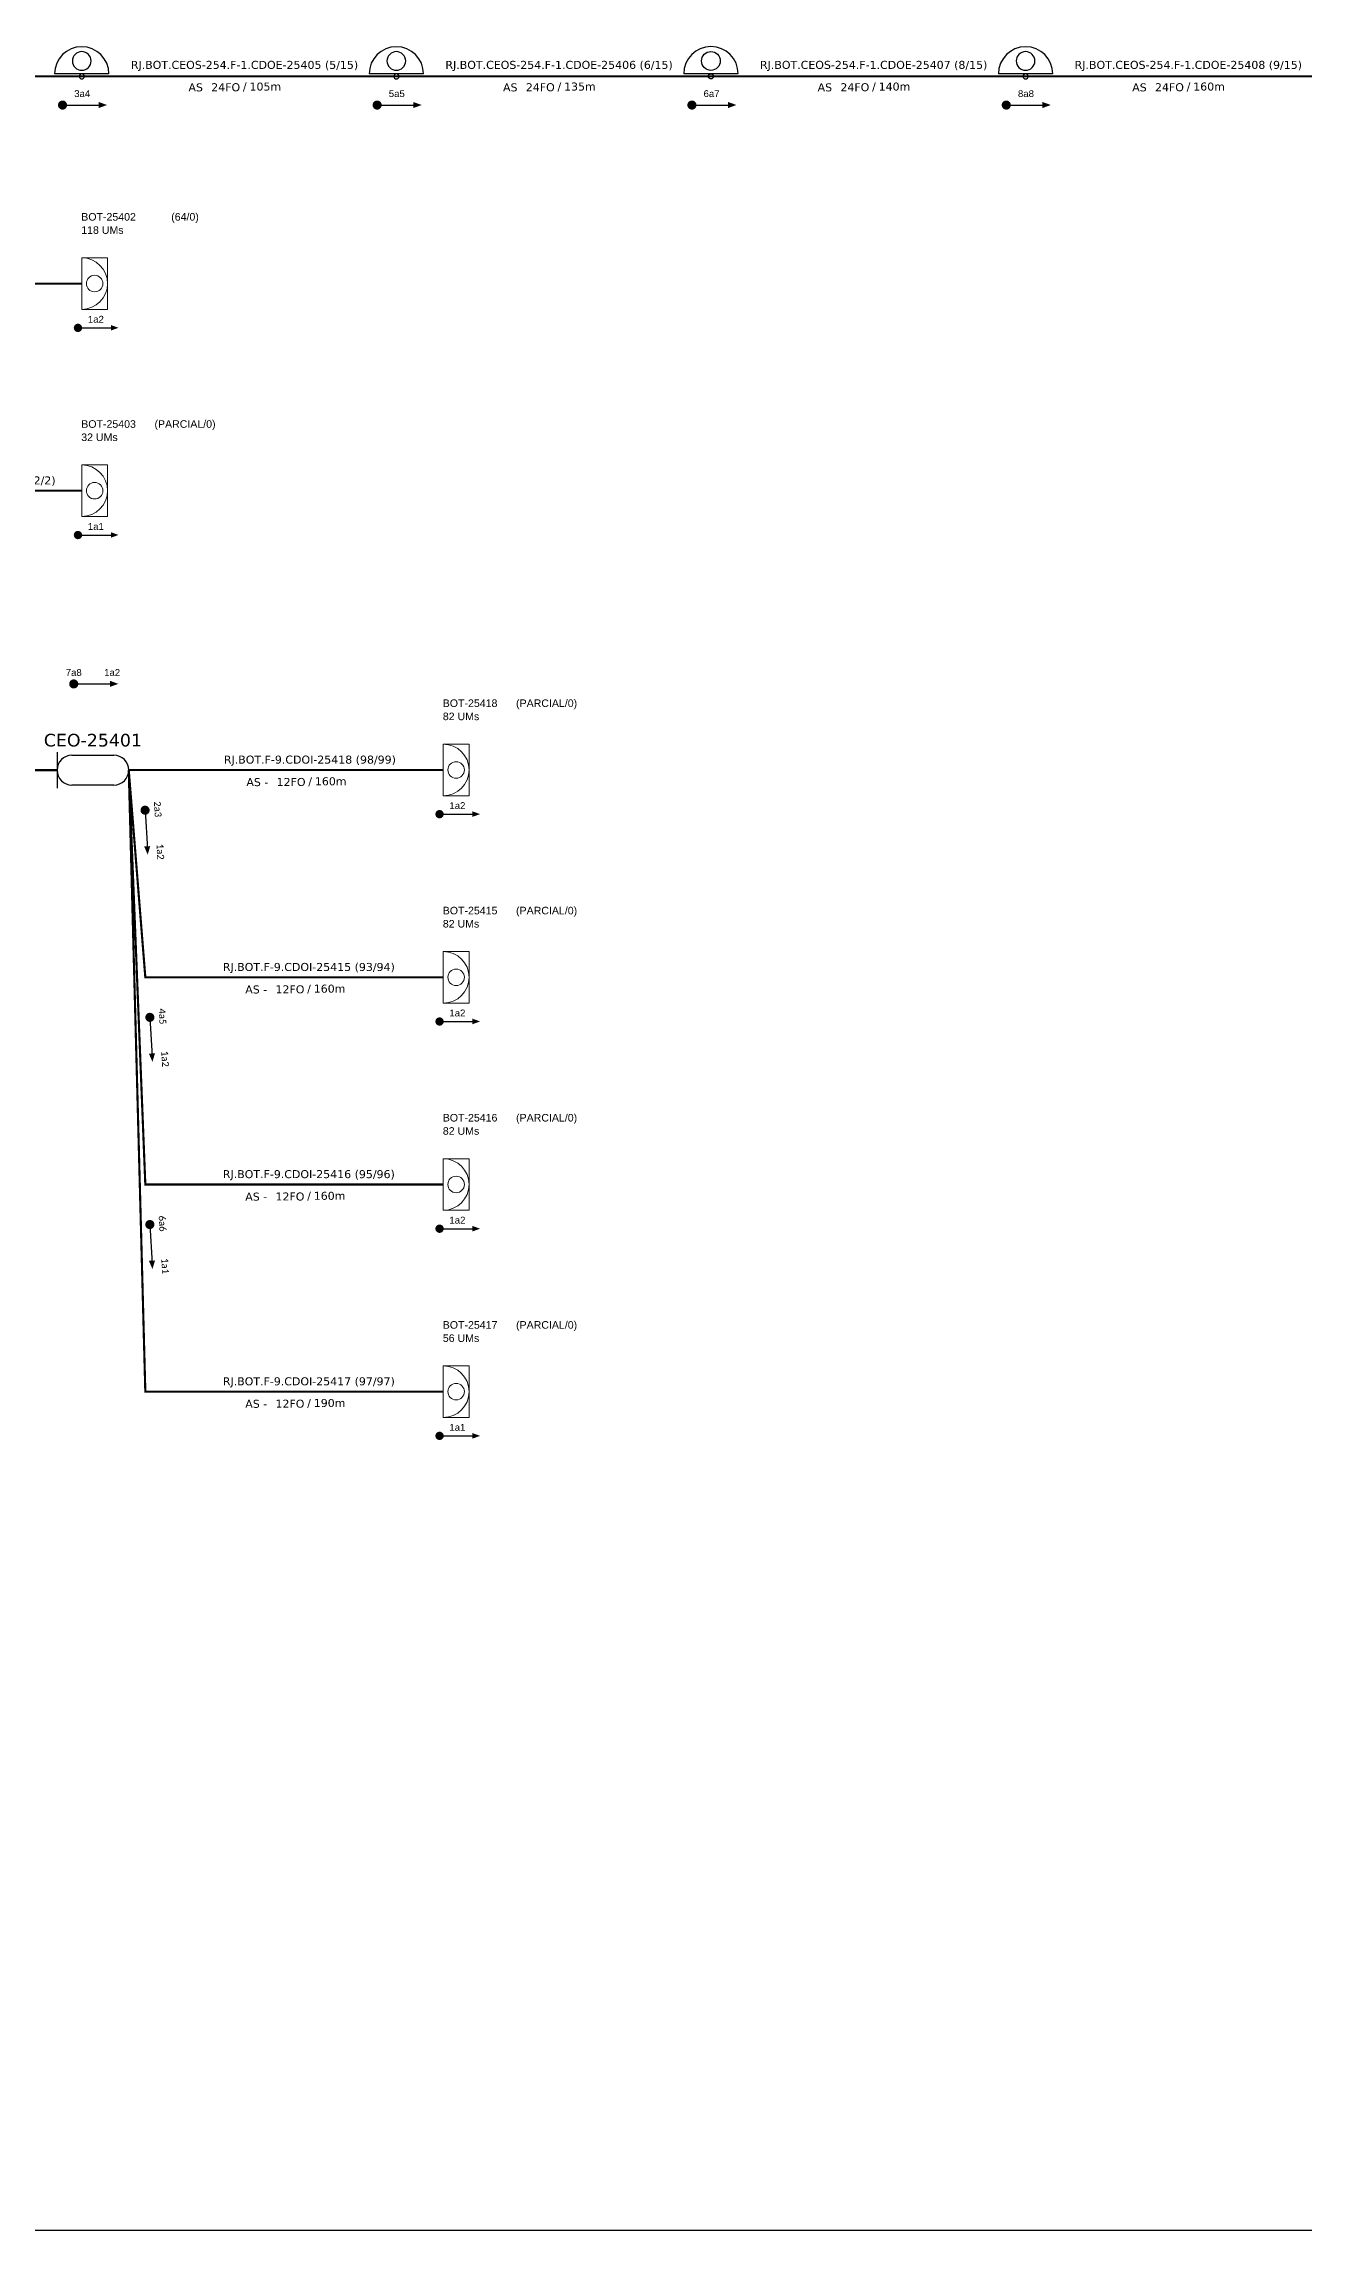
# Model space of a CAD drawing. Header units: metres. Extents: x -357 to 1409, y -312 to 282.
# Drawn here: x 792.6 to 992.5, y -311.8 to 35.2 of the extents above; entities that cross this region are included whole.
import ezdxf
from ezdxf.enums import TextEntityAlignment as Align

# ---------------------------------------------------------------- set-up
doc = ezdxf.new("R2010")
doc.units = ezdxf.units.M
for name, color, linetype, lineweight in [("20.0-LEGENDA DOS CDO'S", 1, 'Continuous', 0), ('20.1-CDO_INTERIOR', 1, 'Continuous', 0), ('40.1-ETIQUETAS', 1, 'Continuous', 20)]:
    doc.layers.add(name, color=color, linetype=linetype, lineweight=lineweight)
for name, color, linetype in [('20.5-CEO', 1, 'Continuous'), ('CAP a instalar', 1, 'Continuous'), ('SETA', 7, 'Continuous')]:
    doc.layers.add(name, color=color, linetype=linetype)
doc.styles.add('ARIAL', font='arial.ttf')
doc.styles.add('siredit', font='verdana.ttf')
doc.styles.get("Standard").update_dxf_attribs({"font": 'arial.ttf'})
doc.linetypes.add('FENCELINE1', pattern='A,0.25,-0.1,[133,ltypeshp.shx,S=0.1,R=0,X=-0.1,Y=0],-0.1,1', length=1.45)

# ---------------------------------------------------------------- blocks, each defined once
blk = doc.blocks.new('CDOI_INT')
at = {"layer": '20.1-CDO_INTERIOR', "color": 0, "lineweight": 18}
blk.add_lwpolyline([(4.25, -4.25), (4.25, 4.25), (0, 4.25), (0, -4.25)], close=True, dxfattribs=at)
blk.add_circle((2.12, 0), 1.36, dxfattribs=at)
blk.add_arc((0, 0), 4.25, 270, 90, dxfattribs=at)
at = {"layer": "20.0-LEGENDA DOS CDO'S", "color": 0, "style": 'ARIAL'}
for tag, p in [('CDO_N', (-0.08, 10.38)), ('SPLITER_1', (21.18, 10.38)), ('SAP', (-0.08, 6.23)), ('SURVEY', (-0.08, 8.2)), ('SPLITER_2', (21.19, 8.68)), ('1:XX', (5.94, -2.22)), ('UMS', (5.94, -4.24))]:
    blk.add_attdef(tag, p, '', height=1.36, dxfattribs=at)
blk.add_attdef('FIBRAS_UTILIZADAS', text='', height=1.36, dxfattribs=at).set_placement((15.34, 10.38), align=Align.CENTER)
blk = doc.blocks.new('ETIQUETA_RS5F')
at = {"layer": '40.1-ETIQUETAS', "color": 0, "style": 'siredit'}
blk.add_text('/', height=1.5, dxfattribs=at).set_placement((1.58, -1.95), align=Align.MIDDLE_RIGHT)
for tag, p in [('ETIQUETA_R_PRIMARIA', (1.21, 4.1)), ('ETIQUETA_R_SECUNDARIA', (1.21, 2.1)), ('F_ATIVAS/F_MORTAS', (1.14, -4.24))]:
    blk.add_attdef(tag, text='', height=1.5, dxfattribs=at).set_placement(p, align=Align.MIDDLE_CENTER)
for tag, p in [('TIPO_CABO', (-6.58, -2.12)), ('CAP_CABO', (0.4, -2.09))]:
    blk.add_attdef(tag, text='', height=1.5, dxfattribs=at).set_placement(p, align=Align.MIDDLE_RIGHT)
blk.add_attdef('METROS', text='', height=1.5, dxfattribs=at).set_placement((2.14, -1.95), align=Align.MIDDLE_LEFT)
for tag, p in [('FUSÃO_1', (0.85, -8.39)), ('FUSÃO_2', (0.85, -10.6)), ('FUSÃO_3', (0.85, -12.93)), ('FUSÃO_4', (0.85, -15.14)), ('FUSÃO_5', (0.85, -17.16))]:
    blk.add_attdef(tag, text='', height=1.5, dxfattribs=at).set_placement(p, align=Align.CENTER)

msp = doc.modelspace()

# ---------------------------------------------------------------- linework, layer by layer
at = {"color": 8}
for p, q in [((802.91, 30.45), (794.28, 30.45)), ((852.84, 30.45), (844.21, 30.45)), ((952.7, 30.45), (944.07, 30.45))]:
    msp.add_line(p, q, dxfattribs=at)
at = {"color": 7}
msp.add_line((902.77, 30.45), (894.14, 30.45), dxfattribs=at)
msp.add_lwpolyline([(568.02, -311.79), (1409.02, -311.79), (1409.02, 282.21), (568.02, 282.21)], close=True, dxfattribs=at)
at = {"color": 7, "const_width": 0.339}
msp.add_lwpolyline([(798.59, 30.05), (748.67, 30.05)], dxfattribs=at)
for points, const_width in [([(795.18, 25.5, 1), (795.9, 25.5, 1)], 0.726), ([(845.11, 25.5, 1), (845.83, 25.5, 1)], 0.726), ([(895.07, 25.5, 1), (895.79, 25.5, 1)], 0.726), ([(944.97, 25.5, 1), (945.69, 25.5, 1)], 0.726), ([(797.66, -9.86, 1), (798.32, -9.86, 1)], 0.66), ([(797.66, -9.86, 1), (798.32, -9.86, 1)], 0.66), ([(797.66, -42.74, 1), (798.32, -42.74, 1)], 0.66), ([(797.66, -42.74, 1), (798.32, -42.74, 1)], 0.66), ([(796.96, -66.37, 1), (797.68, -66.37, 1)], 0.726), ([(808.62, -86.05, 1), (808.66, -86.77, 1)], 0.726), ([(855.05, -87.04, 1), (855.71, -87.04, 1)], 0.66), ([(855.05, -87.04, 1), (855.71, -87.04, 1)], 0.66), ([(809.38, -118.93, 1), (809.42, -119.65, 1)], 0.726), ([(855.05, -119.95, 1), (855.71, -119.95, 1)], 0.66), ([(855.05, -119.95, 1), (855.71, -119.95, 1)], 0.66), ([(809.38, -151.81, 1), (809.42, -152.53, 1)], 0.726), ([(855.05, -152.83, 1), (855.71, -152.83, 1)], 0.66), ([(855.05, -152.83, 1), (855.71, -152.83, 1)], 0.66), ([(855.05, -185.71, 1), (855.71, -185.71, 1)], 0.66), ([(855.05, -185.71, 1), (855.71, -185.71, 1)], 0.66)]:
    msp.add_lwpolyline(points, format="xyb", close=True, dxfattribs=dict(const_width=const_width))
at = {"color": 7}
for centre, radius in [((898.45, 32.5), 1.49), ((898.46, 30.05), 0.4)]:
    msp.add_circle(centre, radius, dxfattribs=at)
msp.add_arc((898.45, 30.45), 4.32, 0, 180, dxfattribs=at)
at = {"color": 8}
for centre, major_axis, start_param, end_param in [((798.59, 30.45), (-3.05, 3.05), 3.926991, 7.068583), ((848.52, 30.45), (-3.05, 3.05), 3.926991, 7.068583), ((948.39, 30.45), (-3.05, 3.05), 3.926991, 7.068583), ((798.59, 32.5), (1.05, 1.05), 5.497787, 11.780972), ((848.52, 32.5), (1.05, 1.05), 5.497787, 11.780972), ((948.39, 32.5), (1.05, 1.05), 5.497787, 11.780972), ((798.6, 30.05), (-0.283, 0.283), 3.926991, 10.210176), ((848.53, 30.05), (-0.283, 0.283), 3.926991, 10.210176), ((948.39, 30.05), (-0.283, 0.283), 3.926991, 10.210176)]:
    msp.add_ellipse(centre, major_axis=major_axis, ratio=1, start_param=start_param, end_param=end_param, dxfattribs=at)
at = {"layer": '20.5-CEO', "color": 7}
for p, q in [((797.04, -77.68), (803.68, -77.68)), ((803.68, -82.42), (797.04, -82.42))]:
    msp.add_line(p, q, dxfattribs=at)
msp.add_lwpolyline([(794.67, -77.19), (794.67, -82.9)], dxfattribs=at)
for centre, start, end in [((797.04, -80.05), 90, 270), ((803.68, -80.05), 270, 90)]:
    msp.add_arc(centre, 2.37, start, end, dxfattribs=at)
at = {"layer": 'CAP a instalar', "color": 8, "linetype": 'FENCELINE1', "ltscale": 7, "const_width": 0.339}
for points in [[(798.59, -35.71), (751.29, -35.71), (748.66, 30.05)], [(855.97, -178.69), (808.68, -178.69), (806.05, -80.01)], [(855.97, -80.02), (806.05, -80.02), (806.05, -80.02)], [(855.97, -112.93), (808.68, -112.93), (806.05, -80.05)], [(855.97, -145.81), (808.68, -145.81), (806.05, -80.05)]]:
    msp.add_lwpolyline(points, dxfattribs=at)
at = {"layer": 'CAP a instalar', "color": 1, "linetype": 'FENCELINE1', "ltscale": 7, "const_width": 0.339}
msp.add_lwpolyline([(798.59, -2.83), (751.29, -2.83), (748.67, 30.05)], dxfattribs=at)
at = {"layer": 'CAP a instalar', "color": 7, "linetype": 'FENCELINE1', "ltscale": 7, "const_width": 0.339}
for points in [[(848.52, 30.05), (798.6, 30.05)], [(898.45, 30.05), (848.53, 30.05)], [(948.39, 30.05), (898.46, 30.05)], [(998.32, 30.05), (948.39, 30.05)], [(794.67, -80.05), (748.67, -80.05)]]:
    msp.add_lwpolyline(points, dxfattribs=at)
at = {"layer": 'SETA'}
for points in [[(795.54, 25.5), (801.78, 25.5)], [(845.47, 25.5), (851.71, 25.5)], [(895.43, 25.5), (901.67, 25.5)], [(945.33, 25.5), (951.57, 25.5)], [(797.99, -9.86), (803.66, -9.86)], [(797.99, -9.86), (803.66, -9.86)], [(797.99, -42.74), (803.66, -42.74)], [(797.99, -42.74), (803.66, -42.74)], [(797.32, -66.37), (803.56, -66.37)], [(808.64, -86.41), (809, -92.64)], [(855.38, -87.04), (861.05, -87.04)], [(855.38, -87.04), (861.05, -87.04)], [(809.4, -119.29), (809.76, -125.52)], [(855.38, -119.95), (861.05, -119.95)], [(855.38, -119.95), (861.05, -119.95)], [(809.4, -152.17), (809.76, -158.4)], [(855.38, -152.83), (861.05, -152.83)], [(855.38, -152.83), (861.05, -152.83)], [(855.38, -185.71), (861.05, -185.71)], [(855.38, -185.71), (861.05, -185.71)]]:
    msp.add_lwpolyline(points, dxfattribs=at)
for points in [[(801.28, 25.99), (802.61, 25.51), (801.28, 25.03)], [(851.21, 25.99), (852.54, 25.51), (851.21, 25.03)], [(901.17, 25.99), (902.5, 25.51), (901.17, 25.03)], [(951.07, 25.99), (952.4, 25.51), (951.07, 25.03)], [(803.21, -9.41), (804.42, -9.85), (803.21, -10.29)], [(803.21, -9.41), (804.42, -9.85), (803.21, -10.29)], [(803.21, -42.29), (804.42, -42.73), (803.21, -43.17)], [(803.21, -42.29), (804.42, -42.73), (803.21, -43.17)], [(803.06, -65.87), (804.39, -66.36), (803.06, -66.84)], [(860.6, -86.59), (861.81, -87.03), (860.6, -87.47)], [(860.6, -86.59), (861.81, -87.03), (860.6, -87.47)], [(809.46, -92.11), (809.06, -93.47), (808.5, -92.17)], [(860.6, -119.5), (861.81, -119.94), (860.6, -120.38)], [(860.6, -119.5), (861.81, -119.94), (860.6, -120.38)], [(810.22, -124.99), (809.81, -126.35), (809.25, -125.05)], [(860.6, -152.39), (861.81, -152.83), (860.6, -153.27)], [(860.6, -152.39), (861.81, -152.83), (860.6, -153.27)], [(810.22, -157.87), (809.81, -159.23), (809.25, -157.93)], [(860.6, -185.27), (861.81, -185.71), (860.6, -186.15)], [(860.6, -185.27), (861.81, -185.71), (860.6, -186.15)]]:
    msp.add_solid(points, dxfattribs=at)

# ---------------------------------------------------------------- block references
at = {"color": 7}
ref = msp.add_blockref('ETIQUETA_RS5F', (823.42, 30.1), dxfattribs=dict(at, xscale=0.8468063891091732, yscale=0.8468063891091732, zscale=0.8468063891091732))
ref.add_attrib('ETIQUETA_R_SECUNDARIA', 'RJ.BOT.CEOS-254.F-1.CDOE-25405 (5/15)', dxfattribs={"layer": '40.1-ETIQUETAS', "color": 0, "height": 1.2702, "style": 'siredit'}).set_placement((824.42, 31.88), align=Align.MIDDLE_CENTER)
ref.add_attrib('TIPO_CABO', 'AS', dxfattribs={"layer": '40.1-ETIQUETAS', "color": 0, "height": 1.27, "style": 'siredit'}).set_placement((817.82, 28.31), align=Align.MIDDLE_RIGHT)
ref.add_attrib('CAP_CABO', '24FO', dxfattribs={"layer": '40.1-ETIQUETAS', "color": 0, "height": 1.27, "style": 'siredit'}).set_placement((823.73, 28.33), align=Align.MIDDLE_RIGHT)
ref.add_attrib('METROS', '105m', dxfattribs={"layer": '40.1-ETIQUETAS', "color": 0, "height": 1.27, "style": 'siredit'}).set_placement((825.21, 28.44), align=Align.MIDDLE_LEFT)
ref = msp.add_blockref('ETIQUETA_RS5F', (873.35, 30.1), dxfattribs=dict(at, xscale=0.8468063891091732, yscale=0.8468063891091732, zscale=0.8468063891091732))
ref.add_attrib('ETIQUETA_R_SECUNDARIA', 'RJ.BOT.CEOS-254.F-1.CDOE-25406 (6/15)', dxfattribs={"layer": '40.1-ETIQUETAS', "color": 0, "height": 1.2702, "style": 'siredit'}).set_placement((874.35, 31.88), align=Align.MIDDLE_CENTER)
ref.add_attrib('TIPO_CABO', 'AS', dxfattribs={"layer": '40.1-ETIQUETAS', "color": 0, "height": 1.27, "style": 'siredit'}).set_placement((867.75, 28.31), align=Align.MIDDLE_RIGHT)
ref.add_attrib('CAP_CABO', '24FO', dxfattribs={"layer": '40.1-ETIQUETAS', "color": 0, "height": 1.27, "style": 'siredit'}).set_placement((873.66, 28.33), align=Align.MIDDLE_RIGHT)
ref.add_attrib('METROS', '135m', dxfattribs={"layer": '40.1-ETIQUETAS', "color": 0, "height": 1.27, "style": 'siredit'}).set_placement((875.14, 28.44), align=Align.MIDDLE_LEFT)
ref = msp.add_blockref('ETIQUETA_RS5F', (923.28, 30.1), dxfattribs=dict(at, xscale=0.8468063891091732, yscale=0.8468063891091732, zscale=0.8468063891091732))
ref.add_attrib('ETIQUETA_R_SECUNDARIA', 'RJ.BOT.CEOS-254.F-1.CDOE-25407 (8/15)', dxfattribs={"layer": '40.1-ETIQUETAS', "color": 0, "height": 1.2702, "style": 'siredit'}).set_placement((924.28, 31.88), align=Align.MIDDLE_CENTER)
ref.add_attrib('TIPO_CABO', 'AS', dxfattribs={"layer": '40.1-ETIQUETAS', "color": 0, "height": 1.27, "style": 'siredit'}).set_placement((917.68, 28.31), align=Align.MIDDLE_RIGHT)
ref.add_attrib('CAP_CABO', '24FO', dxfattribs={"layer": '40.1-ETIQUETAS', "color": 0, "height": 1.27, "style": 'siredit'}).set_placement((923.59, 28.33), align=Align.MIDDLE_RIGHT)
ref.add_attrib('METROS', '140m', dxfattribs={"layer": '40.1-ETIQUETAS', "color": 0, "height": 1.27, "style": 'siredit'}).set_placement((925.07, 28.44), align=Align.MIDDLE_LEFT)
ref = msp.add_blockref('ETIQUETA_RS5F', (973.21, 30.1), dxfattribs=dict(at, xscale=0.8468063891091732, yscale=0.8468063891091732, zscale=0.8468063891091732))
ref.add_attrib('ETIQUETA_R_SECUNDARIA', 'RJ.BOT.CEOS-254.F-1.CDOE-25408 (9/15)', dxfattribs={"layer": '40.1-ETIQUETAS', "color": 0, "height": 1.2702, "style": 'siredit'}).set_placement((974.22, 31.88), align=Align.MIDDLE_CENTER)
ref.add_attrib('TIPO_CABO', 'AS', dxfattribs={"layer": '40.1-ETIQUETAS', "color": 0, "height": 1.27, "style": 'siredit'}).set_placement((967.61, 28.31), align=Align.MIDDLE_RIGHT)
ref.add_attrib('CAP_CABO', '24FO', dxfattribs={"layer": '40.1-ETIQUETAS', "color": 0, "height": 1.27, "style": 'siredit'}).set_placement((973.52, 28.33), align=Align.MIDDLE_RIGHT)
ref.add_attrib('METROS', '160m', dxfattribs={"layer": '40.1-ETIQUETAS', "color": 0, "height": 1.27, "style": 'siredit'}).set_placement((975, 28.44), align=Align.MIDDLE_LEFT)
at = {"layer": '20.1-CDO_INTERIOR', "color": 1, "ltscale": 11}
ref = msp.add_blockref('CDOI_INT', (798.59, -2.83), dxfattribs=dict(at, xscale=0.9626096739481429, yscale=0.9626096739481429, zscale=0.9626096739481429))
ref.add_attrib('CDO_N', 'BOT-25402', (798.51, 7.16), dxfattribs={"layer": "20.0-LEGENDA DOS CDO'S", "color": 0, "height": 1.201, "style": 'ARIAL'})
ref.add_attrib('FIBRAS_UTILIZADAS', '       (64/0)', dxfattribs={"layer": "20.0-LEGENDA DOS CDO'S", "color": 0, "height": 1.2012, "style": 'ARIAL'}).set_placement((813.35, 7.16), align=Align.CENTER)
ref.add_attrib('SURVEY', '118 UMs', (798.51, 5.06), dxfattribs={"layer": "20.0-LEGENDA DOS CDO'S", "color": 0, "height": 1.201, "style": 'ARIAL'})
at = {"layer": '20.1-CDO_INTERIOR', "color": 8, "ltscale": 11}
ref = msp.add_blockref('CDOI_INT', (798.59, -35.71), dxfattribs=dict(at, xscale=0.9626096739481429, yscale=0.9626096739481429, zscale=0.9626096739481429))
ref.add_attrib('CDO_N', 'BOT-25403', (798.51, -25.72), dxfattribs={"layer": "20.0-LEGENDA DOS CDO'S", "color": 0, "height": 1.201, "style": 'ARIAL'})
ref.add_attrib('FIBRAS_UTILIZADAS', '       (PARCIAL/0)', dxfattribs={"layer": "20.0-LEGENDA DOS CDO'S", "color": 0, "height": 1.2012, "style": 'ARIAL'}).set_placement((813.35, -25.72), align=Align.CENTER)
ref.add_attrib('SURVEY', '32 UMs', (798.51, -27.82), dxfattribs={"layer": "20.0-LEGENDA DOS CDO'S", "color": 0, "height": 1.201, "style": 'ARIAL'})
ref = msp.add_blockref('CDOI_INT', (855.97, -80.02), dxfattribs=dict(at, xscale=0.9626096739481429, yscale=0.9626096739481429, zscale=0.9626096739481429))
ref.add_attrib('CDO_N', 'BOT-25418', (855.89, -70.03), dxfattribs={"layer": "20.0-LEGENDA DOS CDO'S", "color": 0, "height": 1.201, "style": 'ARIAL'})
ref.add_attrib('FIBRAS_UTILIZADAS', '       (PARCIAL/0)', dxfattribs={"layer": "20.0-LEGENDA DOS CDO'S", "color": 0, "height": 1.2012, "style": 'ARIAL'}).set_placement((870.74, -70.03), align=Align.CENTER)
ref.add_attrib('SURVEY', '82 UMs', (855.9, -72.12), dxfattribs={"layer": "20.0-LEGENDA DOS CDO'S", "color": 0, "height": 1.201, "style": 'ARIAL'})
ref = msp.add_blockref('CDOI_INT', (855.97, -112.93), dxfattribs=dict(at, xscale=0.9626096739481429, yscale=0.9626096739481429, zscale=0.9626096739481429))
ref.add_attrib('CDO_N', 'BOT-25415', (855.89, -102.94), dxfattribs={"layer": "20.0-LEGENDA DOS CDO'S", "color": 0, "height": 1.201, "style": 'ARIAL'})
ref.add_attrib('FIBRAS_UTILIZADAS', '       (PARCIAL/0)', dxfattribs={"layer": "20.0-LEGENDA DOS CDO'S", "color": 0, "height": 1.2012, "style": 'ARIAL'}).set_placement((870.74, -102.94), align=Align.CENTER)
ref.add_attrib('SURVEY', '82 UMs', (855.9, -105.03), dxfattribs={"layer": "20.0-LEGENDA DOS CDO'S", "color": 0, "height": 1.201, "style": 'ARIAL'})
ref = msp.add_blockref('CDOI_INT', (855.97, -145.81), dxfattribs=dict(at, xscale=0.9626096739481429, yscale=0.9626096739481429, zscale=0.9626096739481429))
ref.add_attrib('CDO_N', 'BOT-25416', (855.89, -135.82), dxfattribs={"layer": "20.0-LEGENDA DOS CDO'S", "color": 0, "height": 1.201, "style": 'ARIAL'})
ref.add_attrib('FIBRAS_UTILIZADAS', '       (PARCIAL/0)', dxfattribs={"layer": "20.0-LEGENDA DOS CDO'S", "color": 0, "height": 1.2012, "style": 'ARIAL'}).set_placement((870.74, -135.82), align=Align.CENTER)
ref.add_attrib('SURVEY', '82 UMs', (855.9, -137.92), dxfattribs={"layer": "20.0-LEGENDA DOS CDO'S", "color": 0, "height": 1.201, "style": 'ARIAL'})
ref = msp.add_blockref('CDOI_INT', (855.97, -178.69), dxfattribs=dict(at, xscale=0.9626096739481429, yscale=0.9626096739481429, zscale=0.9626096739481429))
ref.add_attrib('CDO_N', 'BOT-25417', (855.89, -168.7), dxfattribs={"layer": "20.0-LEGENDA DOS CDO'S", "color": 0, "height": 1.201, "style": 'ARIAL'})
ref.add_attrib('FIBRAS_UTILIZADAS', '       (PARCIAL/0)', dxfattribs={"layer": "20.0-LEGENDA DOS CDO'S", "color": 0, "height": 1.2012, "style": 'ARIAL'}).set_placement((870.74, -168.7), align=Align.CENTER)
ref.add_attrib('SURVEY', '56 UMs', (855.9, -170.8), dxfattribs={"layer": "20.0-LEGENDA DOS CDO'S", "color": 0, "height": 1.201, "style": 'ARIAL'})
at = {"layer": '40.1-ETIQUETAS', "color": 8}
ref = msp.add_blockref('ETIQUETA_RS5F', (776.24, -35.85), dxfattribs=dict(at, xscale=0.8468063891091732, yscale=0.8468063891091732, zscale=0.8468063891091732))
ref.add_attrib('ETIQUETA_R_SECUNDARIA', 'RJ.BOT.CEOS-254.F-1.CDOI-25403 (2/2)', dxfattribs={"color": 0, "height": 1.2702, "style": 'siredit'}).set_placement((777.24, -34.07), align=Align.MIDDLE_CENTER)
ref.add_attrib('TIPO_CABO', 'AS -', dxfattribs={"color": 0, "height": 1.27, "style": 'siredit'}).set_placement((770.63, -37.64), align=Align.MIDDLE_RIGHT)
ref.add_attrib('CAP_CABO', '12FO', dxfattribs={"color": 0, "height": 1.27, "style": 'siredit'}).set_placement((776.55, -37.63), align=Align.MIDDLE_RIGHT)
ref.add_attrib('METROS', '125m', dxfattribs={"color": 0, "height": 1.27, "style": 'siredit'}).set_placement((778.02, -37.51), align=Align.MIDDLE_LEFT)
ref = msp.add_blockref('ETIQUETA_RS5F', (833.8, -80.16), dxfattribs=dict(at, xscale=0.8468063891091732, yscale=0.8468063891091732, zscale=0.8468063891091732))
ref.add_attrib('ETIQUETA_R_SECUNDARIA', 'RJ.BOT.F-9.CDOI-25418 (98/99)', dxfattribs={"color": 0, "height": 1.2702, "style": 'siredit'}).set_placement((834.8, -78.38), align=Align.MIDDLE_CENTER)
ref.add_attrib('TIPO_CABO', 'AS -', dxfattribs={"color": 0, "height": 1.27, "style": 'siredit'}).set_placement((828.2, -81.95), align=Align.MIDDLE_RIGHT)
ref.add_attrib('CAP_CABO', '12FO', dxfattribs={"color": 0, "height": 1.27, "style": 'siredit'}).set_placement((834.11, -81.93), align=Align.MIDDLE_RIGHT)
ref.add_attrib('METROS', '160m', dxfattribs={"color": 0, "height": 1.27, "style": 'siredit'}).set_placement((835.59, -81.82), align=Align.MIDDLE_LEFT)
ref = msp.add_blockref('ETIQUETA_RS5F', (833.62, -113.07), dxfattribs=dict(at, xscale=0.8468063891091732, yscale=0.8468063891091732, zscale=0.8468063891091732))
ref.add_attrib('ETIQUETA_R_SECUNDARIA', 'RJ.BOT.F-9.CDOI-25415 (93/94)', dxfattribs={"color": 0, "height": 1.2702, "style": 'siredit'}).set_placement((834.63, -111.29), align=Align.MIDDLE_CENTER)
ref.add_attrib('TIPO_CABO', 'AS -', dxfattribs={"color": 0, "height": 1.27, "style": 'siredit'}).set_placement((828.02, -114.86), align=Align.MIDDLE_RIGHT)
ref.add_attrib('CAP_CABO', '12FO', dxfattribs={"color": 0, "height": 1.27, "style": 'siredit'}).set_placement((833.93, -114.84), align=Align.MIDDLE_RIGHT)
ref.add_attrib('METROS', '160m', dxfattribs={"color": 0, "height": 1.27, "style": 'siredit'}).set_placement((835.41, -114.73), align=Align.MIDDLE_LEFT)
ref = msp.add_blockref('ETIQUETA_RS5F', (833.62, -145.95), dxfattribs=dict(at, xscale=0.8468063891091732, yscale=0.8468063891091732, zscale=0.8468063891091732))
ref.add_attrib('ETIQUETA_R_SECUNDARIA', 'RJ.BOT.F-9.CDOI-25416 (95/96)', dxfattribs={"color": 0, "height": 1.2702, "style": 'siredit'}).set_placement((834.63, -144.17), align=Align.MIDDLE_CENTER)
ref.add_attrib('TIPO_CABO', 'AS -', dxfattribs={"color": 0, "height": 1.27, "style": 'siredit'}).set_placement((828.02, -147.74), align=Align.MIDDLE_RIGHT)
ref.add_attrib('CAP_CABO', '12FO', dxfattribs={"color": 0, "height": 1.27, "style": 'siredit'}).set_placement((833.93, -147.72), align=Align.MIDDLE_RIGHT)
ref.add_attrib('METROS', '160m', dxfattribs={"color": 0, "height": 1.27, "style": 'siredit'}).set_placement((835.41, -147.61), align=Align.MIDDLE_LEFT)
ref = msp.add_blockref('ETIQUETA_RS5F', (833.62, -178.83), dxfattribs=dict(at, xscale=0.8468063891091732, yscale=0.8468063891091732, zscale=0.8468063891091732))
ref.add_attrib('ETIQUETA_R_SECUNDARIA', 'RJ.BOT.F-9.CDOI-25417 (97/97)', dxfattribs={"color": 0, "height": 1.2702, "style": 'siredit'}).set_placement((834.63, -177.05), align=Align.MIDDLE_CENTER)
ref.add_attrib('TIPO_CABO', 'AS -', dxfattribs={"color": 0, "height": 1.27, "style": 'siredit'}).set_placement((828.02, -180.62), align=Align.MIDDLE_RIGHT)
ref.add_attrib('CAP_CABO', '12FO', dxfattribs={"color": 0, "height": 1.27, "style": 'siredit'}).set_placement((833.93, -180.6), align=Align.MIDDLE_RIGHT)
ref.add_attrib('METROS', '190m', dxfattribs={"color": 0, "height": 1.27, "style": 'siredit'}).set_placement((835.41, -180.49), align=Align.MIDDLE_LEFT)

# ---------------------------------------------------------------- texts
at = {"style": 'ARIAL'}
for s, p in [('3a4', (798.66, 26.77)), ('5a5', (848.59, 26.77)), ('6a7', (898.55, 26.77)), ('8a8', (948.45, 26.77)), ('1a2', (800.83, -9.04)), ('1a1', (800.83, -41.92)), ('7a8', (797.32, -65.1)), ('1a2', (803.41, -65.1)), ('1a2', (858.21, -86.23)), ('1a2', (858.21, -119.14)), ('1a2', (858.21, -152.02)), ('1a1', (858.21, -184.9))]:
    msp.add_text(s, height=1.089, dxfattribs=at).set_placement(p, align=Align.CENTER)
at = {"char_height": 1.089, "width": 18.4105, "attachment_point": 5, "rotation": 273.3058}
for s, insert in [('{\\fCalibri|b0|i0|c0|p34;\\C7;2a3}', (810.65, -86.25)), ('{\\fCalibri|b0|i0|c0|p34;\\C7;1a2}', (811.06, -93)), ('{\\fCalibri|b0|i0|c0|p34;\\C7;4a5}', (811.4, -119.13)), ('{\\fCalibri|b0|i0|c0|p34;\\C7;1a2}', (811.82, -125.88)), ('{\\fCalibri|b0|i0|c0|p34;\\C7;6a6}', (811.4, -152.01)), ('{\\fCalibri|b0|i0|c0|p34;\\C7;1a1}', (811.82, -158.76))]:
    msp.add_mtext(s, dxfattribs=dict(at, insert=insert))
at = {"layer": '20.5-CEO', "color": 7, "style": 'siredit'}
msp.add_attdef('CEO-25401', text='SAP 324607', height=2.007, dxfattribs=at).set_placement((800.36, -74.29), align=Align.TOP_CENTER)

doc.saveas('drawing.dxf')
